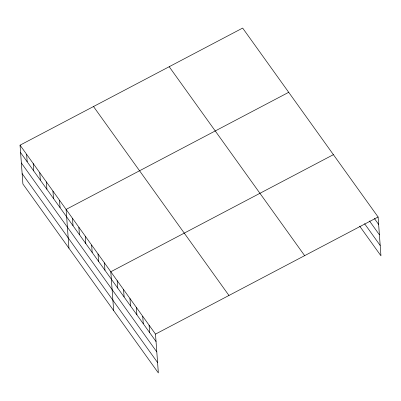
<?xml version="1.0" encoding="UTF-8"?>
<svg xmlns="http://www.w3.org/2000/svg" width="401" height="401" viewBox="0 0 401 401"><rect width="100%" height="100%" fill="white"/><g stroke="black" fill="none" stroke-linecap="round" stroke-linejoin="round"><path stroke-width="0.6" d="M20.05 145.177L155.498 334.108L158.345 372.925L22.902 183.994L20.05 145.177L242.655 28.075L378.098 217.006L380.95 255.823L359.667 226.134M288.705 92.31L66.1 209.412L68.952 248.229M333.401 154.661L110.801 271.763L113.648 310.58M155.498 334.108L378.098 217.006M374.389 218.5L378.644 224.435M369.471 220.941L379.406 234.796M364.579 223.693L380.188 245.462M169.192 66.721L304.64 255.648M93.508 106.536L228.956 295.462M20.596 152.611L156.044 341.537M21.358 162.966L156.801 351.898M22.14 173.638L157.588 362.569M149.112 325.201L149.658 332.635M142.726 316.294L143.272 323.727M136.34 307.387L136.886 314.82M129.954 298.479L130.5 305.913M123.568 289.572L124.115 297.006M117.182 280.67L117.729 288.098M104.415 262.855L104.962 270.284M98.029 253.948L98.576 261.382M91.644 245.041L92.19 252.475M85.258 236.134L85.804 243.567M78.872 227.227L79.418 234.66M72.486 218.319L73.032 225.753M59.523 200.239L60.07 207.668M52.942 191.061L53.488 198.495M46.366 181.884L46.912 189.317M39.784 172.706L40.331 180.139M33.208 163.533L33.754 170.961M26.626 154.355L27.173 161.788"/></g></svg>
